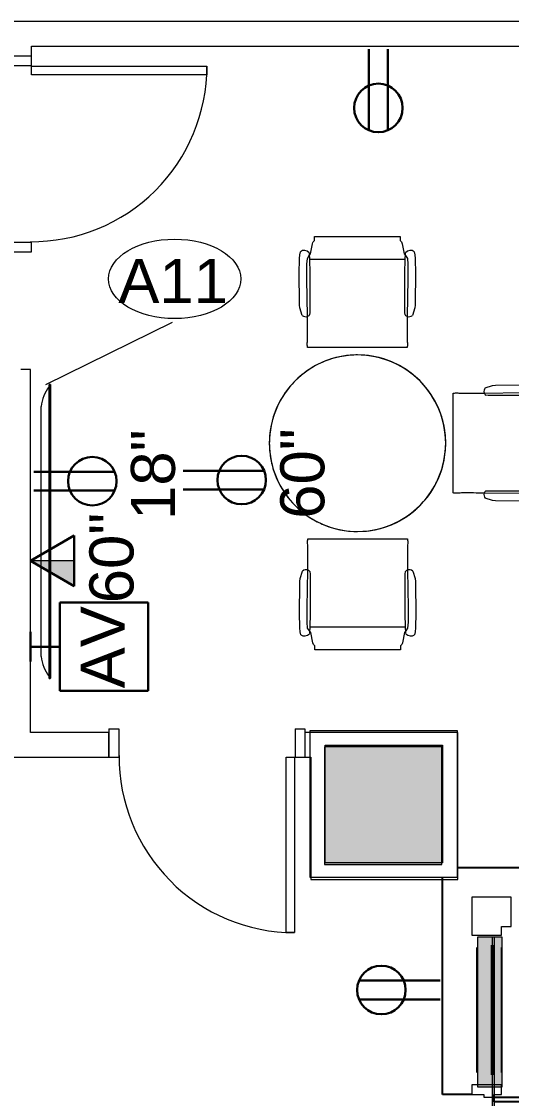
# Model space of a CAD drawing. Header units: inches. Extents: x -1221 to 179, y -822 to 880.
# Drawn here: x -318 to -218, y -625.8 to -406.2 of the extents above; entities that cross this region are included whole.
import ezdxf
from ezdxf.xclip import XClip

# ---------------------------------------------------------------- set-up
doc = ezdxf.new("R2010")
doc.units = ezdxf.units.IN
doc.header["$MEASUREMENT"] = 0
doc.header["$XCLIPFRAME"] = 2
doc.linetypes.add('L1$0$2DASHES', pattern=[163.199999, 71.999999, -24, 9.6, -24, 9.6, -24])
doc.linetypes.add('L1$0$PHANTOM4', pattern=[0.625, 0.3125, -0.0625, 0.0625, -0.0625, 0.0625, -0.0625])
for name, color, linetype in [('L1$0$A-Anno-Revs-FinF', 181, 'Continuous'), ('L1$0$DEMO', 7, 'L1$0$PHANTOM4'), ('L1$0$GLZ_GLAZING', 7, 'Continuous')]:
    doc.layers.add(name, color=color, linetype=linetype)
for name, color, linetype, lineweight in [('L1$0$ArchiCAD Doors_Pen_No__3', 7, 'Continuous', 20), ('L1$0$ArchiCAD Windows_Pen_No__4', 4, 'Continuous', 9), ('L1$0$BB Columns_Pen_No__3', 7, 'Continuous', 20), ('L1$0$BB Columns_Pen_No__7', 7, 'Continuous', 20), ('L1$0$BB Columns_Pen_No__95', 8, 'Continuous', 20), ('L1$0$BB Shell_Pen_No__100', 7, 'Continuous', 20), ('X1$0$18_0109_REV_dwg _7_', 8, 'Continuous', 9), ('X1$0$A-ANNO-NOTE', 131, 'Continuous', 30), ('X1$0$A-DOOR', 31, 'Continuous', 13), ('X1$0$A-DOOR-FRAM', 31, 'Continuous', 20), ('X1$0$A-WALL-PATT', 111, 'Continuous', 13), ('X1$0$I-FURN', 30, 'Continuous', 9), ('X1$0$I-WALL', 2, 'Continuous', 9), ('X1$0$Q-SPCQ', 91, 'Continuous', 9), ('X1$0$Q-SPCQ-IDEN', 132, 'Continuous', 9), ('X1$0$S-COLS', 52, 'Continuous', 9)]:
    doc.layers.add(name, color=color, linetype=linetype, lineweight=lineweight)
doc.styles.add('X1$0$Arial', font='arial.ttf', dxfattribs={"height": 9})
doc.styles.add('X1$0$Swis721 Lt BT', font='swissl.ttf', dxfattribs={"height": 9})

# ---------------------------------------------------------------- blocks, each defined once
blk = doc.blocks.new('L1')
at = {"layer": 'L1$0$BB Columns_Pen_No__95', "linetype": 'Continuous', "lineweight": 0, "true_color": 0x3f3f3f}
blk.add_hatch(color=250, dxfattribs=at).paths.add_polyline_path([(-6622.69, 2368.82), (-6622.69, 2344.82), (-6598.69, 2344.82), (-6598.69, 2368.82)])
at = {"layer": 'L1$0$A-Anno-Revs-FinF'}
for p, q in [((-6552.19, 2343.82), (-6595.69, 2343.82)), ((-6598.69, 2297.57), (-6598.69, 2341.82)), ((-6592.69, 2297.57), (-6598.69, 2297.57))]:
    blk.add_line(p, q, dxfattribs=at)
at = {"layer": 'L1$0$ArchiCAD Doors_Pen_No__3', "linetype": 'Continuous'}
for p, q in [((-6586.69, 2299.57), (-6592.69, 2299.57)), ((-6592.69, 2299.57), (-6592.69, 2297.57)), ((-6586.69, 2297.57), (-6586.69, 2299.57)), ((-6592.69, 2297.57), (-6590.26, 2297.57)), ((-6590.26, 2297.57), (-6590.26, 2297.07)), ((-6588.26, 2297.57), (-6586.69, 2297.57)), ((-6588.26, 2297.07), (-6588.26, 2297.57)), ((-6590.26, 2297.07), (-6588.26, 2297.07))]:
    blk.add_line(p, q, dxfattribs=at)
at = {"layer": 'L1$0$ArchiCAD Windows_Pen_No__4', "linetype": 'L1$0$2DASHES'}
blk.add_line((-6591.69, 2302.07), (-6591.69, 2327.57), dxfattribs=at)
at = {"layer": 'L1$0$ArchiCAD Windows_Pen_No__4', "linetype": 'Continuous'}
blk.add_line((-6586.69, 2302.07), (-6586.69, 2327.57), dxfattribs=at)
at = {"layer": 'L1$0$BB Columns_Pen_No__3', "linetype": 'Continuous'}
for p, q in [((-6625.69, 2341.82), (-6625.69, 2371.82)), ((-6625.69, 2371.82), (-6595.69, 2371.82)), ((-6595.69, 2371.82), (-6595.69, 2341.82)), ((-6595.69, 2341.82), (-6625.69, 2341.82))]:
    blk.add_line(p, q, dxfattribs=at)
at = {"layer": 'L1$0$BB Columns_Pen_No__7', "linetype": 'Continuous', "flags": 128}
blk.add_lwpolyline([(-6622.69, 2368.82), (-6598.69, 2368.82), (-6598.69, 2344.82), (-6622.69, 2344.82)], close=True, dxfattribs=at)
at = {"layer": 'L1$0$BB Shell_Pen_No__100', "linetype": 'Continuous', "flags": 128}
for points in [[(-6592.69, 2337.82), (-6592.69, 2330.07), (-6586.69, 2330.07)], [(-6584.69, 2337.82), (-6592.69, 2337.82)], [(-6586.69, 2331.82), (-6584.69, 2331.82), (-6584.69, 2337.82)], [(-6586.69, 2330.07), (-6586.69, 2331.82)]]:
    blk.add_lwpolyline(points, dxfattribs=at)
at = {"layer": 'L1$0$DEMO', "linetype": 'Continuous'}
blk.add_lwpolyline([(-6588.26, 2296.07), (-6588.26, 2297.07), (-6558.26, 2297.07), (-6558.26, 2296.07)], close=True, dxfattribs=at)
at = {"layer": 'L1$0$GLZ_GLAZING', "color": 30, "linetype": 'Continuous'}
for p, q in [((-6588.69, 2328.07), (-6588.69, 2301.57)), ((-6588.19, 2301.57), (-6588.19, 2328.07))]:
    blk.add_line(p, q, dxfattribs=at)
at = {"layer": 'L1$0$GLZ_GLAZING', "color": 30, "linetype": 'Continuous', "const_width": 0.00174}
for points in [[(-6584.69, 2331.82), (-6584.69, 2336.82), (-6582.19, 2336.82), (-6582.19, 2334.07), (-6582.69, 2334.07), (-6582.69, 2333.07), (-6582.19, 2333.07), (-6582.19, 2331.82)], [(-6586.69, 2330.07), (-6591.69, 2330.07), (-6591.69, 2327.57), (-6588.94, 2327.57), (-6588.94, 2328.07), (-6587.94, 2328.07), (-6587.94, 2327.57), (-6586.69, 2327.57)], [(-6586.69, 2299.57), (-6591.69, 2299.57), (-6591.69, 2302.07), (-6588.94, 2302.07), (-6588.94, 2301.57), (-6587.94, 2301.57), (-6587.94, 2302.07), (-6586.69, 2302.07)]]:
    blk.add_lwpolyline(points, close=True, dxfattribs=at)
blk.add_lwpolyline([(-6587.94, 2301.57), (-6587.94, 2328.07), (-6588.94, 2328.07), (-6588.94, 2301.57)], dxfattribs=at)
blk = doc.blocks.new('X1$0$Single Flush - OTJ_SOLIDFLUSH_ALUM-5106307-FIRST FLOOR POWER _ SIGNAL')
at = {"layer": 'X1$0$A-DOOR', "lineweight": 20}
for p, q in [((16.15625, -2.5), (17.90625, -2.5)), ((16.15625, -38.3125), (16.15625, -2.5)), ((17.90625, -2.5), (17.90625, -38.3125)), ((17.90625, -38.3125), (16.15625, -38.3125))]:
    blk.add_line(p, q, dxfattribs=at)
at = {"layer": 'X1$0$A-DOOR', "lineweight": 9}
blk.add_arc((17.90625, -2.5), 35.8125, 179.5, 270, dxfattribs=at)
at = {"layer": 'X1$0$A-DOOR-FRAM'}
for p, q in [((-20, 3.25), (-20, -2.5)), ((-20, 3.25), (-18, 3.25)), ((-18, 3.25), (-18, -2.5)), ((18.000004, 3.25), (18.000004, -2.5)), ((18.000004, 3.25), (20.000004, 3.25)), ((20.000004, 3.25), (20.000004, -2.5)), ((-20, -2.5), (-18, -2.5)), ((18.000004, -2.5), (20.000004, -2.5))]:
    blk.add_line(p, q, dxfattribs=at)
blk = doc.blocks.new('X1$0$F - CONF TABLE _ROUND-4 CHAIRS_ - Lam 30Dia Single-Column Base-5041828-FIRST FLOOR POWER _ SIGNAL')
at = {"layer": 'X1$0$I-FURN'}
for p, q in [((-27.3, 35.86), (-26.9, 37.93)), ((-26.9, 37.93), (-26.82, 38.17)), ((-26.82, 38.17), (-26.75, 38.31)), ((-26.75, 38.31), (-26.49, 38.57)), ((-26.44, 39.41), (-9.01, 39.41)), ((-8.95, 38.57), (-8.7, 38.31)), ((-8.7, 38.31), (-8.54, 37.93)), ((-8.54, 37.93), (-8.14, 35.86)), ((-29.52, 34.93), (-29.46, 35.7)), ((-29.46, 35.7), (-29.35, 36.31)), ((-27.93, 34.93), (-27.53, 35.53)), ((-27.57, 36.09), (-27.55, 35.86)), ((-27.55, 35.86), (-27.48, 34.7)), ((-27.53, 35.53), (-27.3, 35.86)), ((-8.14, 35.86), (-7.91, 35.53)), ((-7.96, 34.7), (-7.89, 35.86)), ((-7.91, 35.53), (-7.51, 34.93)), ((-7.89, 35.86), (-7.88, 36.09)), ((-6.1, 36.31), (-5.99, 35.7)), ((-5.99, 35.7), (-5.92, 34.93)), ((-29.6, 32.42), (-29.56, 34.28)), ((-29.56, 34.28), (-29.52, 34.93)), ((-28.03, 33.77), (-27.93, 34.93)), ((-28.03, 30.77), (-28.03, 33.77)), ((-27.48, 34.7), (-27.44, 32.02)), ((-7.96, 34.7), (-27.48, 34.7)), ((-8, 32.02), (-7.96, 34.7)), ((-7.51, 34.93), (-7.41, 33.77)), ((-7.41, 33.77), (-7.41, 30.77)), ((-5.92, 34.93), (-5.89, 34.28)), ((-5.89, 34.28), (-5.84, 32.42)), ((-29.51, 25.42), (-29.6, 32.42)), ((-27.93, 23.1), (-28.03, 30.77)), ((-27.44, 32.02), (-27.44, 23.93)), ((-8, 23.93), (-8, 32.02)), ((-7.41, 30.77), (-7.52, 23.1)), ((-5.84, 32.42), (-5.93, 25.42)), ((-29.45, 24.83), (-29.51, 25.42)), ((-28.96, 23.33), (-29.45, 24.83)), ((-6, 24.83), (-6.49, 23.33)), ((-5.93, 25.42), (-6, 24.83)), ((-27.44, 23.93), (-27.49, 23.43)), ((-7.95, 23.43), (-8, 23.93)), ((-7.55, 16.78), (-27.89, 16.78)), ((-56.75, 8.84), (-56.14, 8.95)), ((-56.14, 8.95), (-55.37, 9.02)), ((-55.37, 9.02), (-54.72, 9.05)), ((-54.72, 9.05), (-52.86, 9.1)), ((-52.86, 9.1), (-45.86, 9)), ((-45.86, 9), (-45.27, 8.94)), ((-45.27, 8.94), (-43.76, 8.45)), ((8.39, 8.52), (9.89, 9.01)), ((9.89, 9.01), (10.49, 9.07)), ((10.49, 9.07), (17.49, 9.17)), ((17.49, 9.17), (19.35, 9.12)), ((19.35, 9.12), (19.99, 9.09)), ((19.99, 9.09), (20.76, 9.02)), ((20.76, 9.02), (21.37, 8.91)), ((-58.37, 6.39), (-56.3, 6.79)), ((-56.3, 7.04), (-56.53, 7.06)), ((-55.14, 6.98), (-56.3, 7.04)), ((-56.3, 6.79), (-55.96, 7.02)), ((-55.96, 7.02), (-55.37, 7.43)), ((-55.37, 7.43), (-54.2, 7.53)), ((-52.45, 6.93), (-55.14, 6.98)), ((-55.14, 6.98), (-55.14, -12.54)), ((-54.2, 7.53), (-51.2, 7.53)), ((-44.37, 6.93), (-52.45, 6.93)), ((-51.2, 7.53), (-43.54, 7.42)), ((-43.87, 6.99), (-44.37, 6.93)), ((-37.21, 7.39), (-37.21, -12.95)), ((1.84, -12.89), (1.84, 7.45)), ((8.17, 7.49), (15.83, 7.6)), ((8.99, 7), (8.5, 7.06)), ((17.08, 7), (8.99, 7)), ((15.83, 7.6), (18.83, 7.6)), ((19.76, 7.04), (17.08, 7)), ((18.83, 7.6), (20, 7.49)), ((20.93, 7.11), (19.76, 7.04)), ((19.76, -12.48), (19.76, 7.04)), ((20, 7.49), (20.59, 7.09)), ((20.59, 7.09), (20.93, 6.86)), ((21.15, 7.13), (20.93, 7.11)), ((20.93, 6.86), (22.99, 6.46)), ((-59.85, -11.5), (-59.85, 5.93)), ((-59.01, 5.99), (-58.75, 6.24)), ((-58.75, 6.24), (-58.37, 6.39)), ((22.99, 6.46), (23.23, 6.38)), ((23.23, 6.38), (23.37, 6.31)), ((23.37, 6.31), (23.63, 6.05)), ((24.48, 6), (24.48, -11.43)), ((-58.75, -11.81), (-59.01, -11.55)), ((-58.61, -11.88), (-58.75, -11.81)), ((-58.37, -11.96), (-58.61, -11.88)), ((-56.3, -12.36), (-58.37, -11.96)), ((-56.53, -12.63), (-56.3, -12.61)), ((-55.97, -12.59), (-56.3, -12.36)), ((-56.3, -12.61), (-55.14, -12.54)), ((-55.37, -12.99), (-55.97, -12.59)), ((-54.2, -13.1), (-55.37, -12.99)), ((-55.14, -12.54), (-52.45, -12.5)), ((-51.2, -13.1), (-54.2, -13.1)), ((-52.45, -12.5), (-44.37, -12.5)), ((-43.54, -12.99), (-51.2, -13.1)), ((-44.37, -12.5), (-43.87, -12.56)), ((15.83, -13.03), (8.17, -12.92)), ((8.5, -12.49), (8.99, -12.43)), ((8.99, -12.43), (17.08, -12.43)), ((18.83, -13.03), (15.83, -13.03)), ((17.08, -12.43), (19.76, -12.48)), ((20, -12.93), (18.83, -13.03)), ((19.76, -12.48), (20.93, -12.54)), ((20.59, -12.52), (20, -12.93)), ((20.93, -12.29), (20.59, -12.52)), ((22.99, -11.89), (20.93, -12.29)), ((20.93, -12.54), (21.15, -12.56)), ((23.37, -11.74), (22.99, -11.89)), ((23.63, -11.49), (23.37, -11.74)), ((-56.14, -14.52), (-56.75, -14.41)), ((-55.37, -14.59), (-56.14, -14.52)), ((-54.72, -14.62), (-55.37, -14.59)), ((-52.86, -14.67), (-54.72, -14.62)), ((-45.86, -14.57), (-52.86, -14.67)), ((-45.27, -14.51), (-45.86, -14.57)), ((-43.76, -14.02), (-45.27, -14.51)), ((9.89, -14.44), (8.39, -13.95)), ((10.49, -14.5), (9.89, -14.44)), ((17.49, -14.6), (10.49, -14.5)), ((19.35, -14.55), (17.49, -14.6)), ((19.99, -14.52), (19.35, -14.55)), ((20.76, -14.45), (19.99, -14.52)), ((21.37, -14.34), (20.76, -14.45))]:
    blk.add_line(p, q, dxfattribs=at)
for centre, radius, start, end in [((-28.58, 35.24), 1.32, 40.065, 125.935), ((-6.87, 35.24), 1.32, 54.065, 139.935), ((-28.24, 24.18), 1.12, 229.743, 286.0891), ((-28.15, 23.85), 0.781, 286.8466, 327.6782), ((-7.29, 23.85), 0.781, 212.3218, 253.1534), ((-7.21, 24.18), 1.12, 253.9109, 310.257), ((-17.69, -2.75), 18, 0, 180), ((-17.69, -2.75), 18, 360, 180), ((-17.69, -2.75), 18, 85.2632, 161.0526), ((-17.69, -2.75), 18, 66.3158, 85.2632), ((-17.69, -2.75), 18, 56.8421, 66.3158), ((-17.69, -2.75), 18, 28.4211, 56.8421), ((-55.68, 8.07), 1.32, 144.065, 229.935), ((20.31, 8.14), 1.32, 310.065, 35.935), ((-44.29, 7.65), 0.781, 302.3218, 343.1534), ((-44.61, 7.73), 1.12, 343.9109, 40.257), ((9.24, 7.8), 1.12, 139.743, 196.0891), ((8.91, 7.72), 0.781, 196.8466, 237.6782), ((-17.69, -2.75), 18, 0, 28.4211), ((-17.69, -2.75), 18, 161.0526, 180), ((-17.69, -2.75), 18, 180, 0), ((-17.69, -2.75), 18, 180, 360), ((-17.69, -2.75), 18, 180, 189.4737), ((-17.69, -2.75), 18, 341.0526, 0), ((-17.69, -2.75), 18, 189.4737, 208.4211), ((-17.69, -2.75), 18, 331.5789, 341.0526), ((-55.68, -13.64), 1.32, 130.065, 215.935), ((-44.29, -13.22), 0.781, 16.8466, 57.6782), ((-44.61, -13.3), 1.12, 319.743, 16.0891), ((-17.69, -2.75), 18, 208.4211, 236.8421), ((-17.69, -2.75), 18, 312.6316, 331.5789), ((9.24, -13.23), 1.12, 163.9109, 220.257), ((8.91, -13.15), 0.781, 122.3218, 163.1534), ((20.31, -13.57), 1.32, 324.065, 49.935), ((-17.69, -2.75), 18, 293.6842, 312.6316), ((-17.69, -2.75), 18, 236.8421, 265.2632), ((-17.69, -2.75), 18, 284.2105, 293.6842), ((-17.69, -2.75), 18, 265.2632, 274.7368), ((-17.69, -2.75), 18, 274.7368, 284.2105)]:
    blk.add_arc(centre, radius, start, end, dxfattribs=at)
for points, knots in [([(-26.49, 38.57), (-26.49, 38.62), (-26.49, 38.76), (-26.48, 38.94), (-26.48, 39.09), (-26.47, 39.19), (-26.46, 39.28), (-26.45, 39.34), (-26.45, 39.39), (-26.44, 39.41), (-26.44, 39.41)], [-1, -1, -1, -1, -0.888889, -0.666667, -0.555556, -0.444444, -0.333333, -0.222222, -0.111111, 0, 0, 0, 0]), ([(-9.01, 39.41), (-9, 39.41), (-9, 39.39), (-8.99, 39.34), (-8.98, 39.25), (-8.96, 39.03), (-8.95, 38.76), (-8.95, 38.57)], [-1, -1, -1, -1, -0.888889, -0.777778, -0.666667, -0.444444, 0, 0, 0, 0]), ([(-27.89, 16.78), (-27.9, 16.78), (-27.92, 16.85), (-27.94, 17.15), (-27.94, 17.48), (-27.94, 17.64), (-27.94, 17.72)], [-1, -1, -1, -1, -0.727273, -0.363636, -0.181818, 0, 0, 0, 0]), ([(-7.51, 17.72), (-7.51, 17.6), (-7.5, 17.39), (-7.51, 17.16), (-7.52, 17.02), (-7.52, 16.94), (-7.53, 16.87), (-7.54, 16.81), (-7.54, 16.78), (-7.55, 16.78), (-7.55, 16.78)], [-1, -1, -1, -1, -0.727273, -0.545455, -0.454545, -0.363636, -0.272727, -0.181818, -0.090909, 0, 0, 0, 0]), ([(-38.15, 7.43), (-38.04, 7.43), (-37.83, 7.43), (-37.59, 7.43), (-37.46, 7.42), (-37.37, 7.42), (-37.3, 7.41), (-37.25, 7.4), (-37.22, 7.39), (-37.21, 7.39), (-37.21, 7.39)], [-1, -1, -1, -1, -0.727273, -0.545455, -0.454545, -0.363636, -0.272727, -0.181818, -0.090909, 0, 0, 0, 0]), ([(1.84, 7.45), (1.84, 7.46), (1.91, 7.48), (2.21, 7.5), (2.54, 7.5), (2.7, 7.5), (2.78, 7.5)], [-1, -1, -1, -1, -0.727273, -0.363636, -0.181818, 0, 0, 0, 0]), ([(-59.85, 5.93), (-59.84, 5.93), (-59.83, 5.94), (-59.78, 5.95), (-59.69, 5.96), (-59.47, 5.98), (-59.2, 5.98), (-59.01, 5.99)], [-1, -1, -1, -1, -0.888889, -0.777778, -0.666667, -0.444444, 0, 0, 0, 0]), ([(23.63, 6.05), (23.68, 6.05), (23.82, 6.05), (24, 6.05), (24.15, 6.04), (24.25, 6.03), (24.34, 6.03), (24.41, 6.02), (24.45, 6.01), (24.47, 6), (24.48, 6)], [-1, -1, -1, -1, -0.888889, -0.666667, -0.555556, -0.444444, -0.333333, -0.222222, -0.111111, 0, 0, 0, 0]), ([(-59.01, -11.55), (-59.06, -11.55), (-59.2, -11.55), (-59.37, -11.55), (-59.53, -11.54), (-59.63, -11.53), (-59.71, -11.53), (-59.78, -11.52), (-59.83, -11.51), (-59.84, -11.5), (-59.85, -11.5)], [-1, -1, -1, -1, -0.888889, -0.666667, -0.555556, -0.444444, -0.333333, -0.222222, -0.111111, 0, 0, 0, 0]), ([(-37.21, -12.95), (-37.21, -12.96), (-37.29, -12.98), (-37.59, -13), (-37.91, -13), (-38.08, -13), (-38.15, -13)], [-1, -1, -1, -1, -0.727273, -0.363636, -0.181818, 0, 0, 0, 0]), ([(2.78, -12.93), (2.66, -12.93), (2.45, -12.93), (2.22, -12.93), (2.08, -12.92), (2, -12.92), (1.93, -12.91), (1.88, -12.9), (1.84, -12.89), (1.84, -12.89), (1.84, -12.89)], [-1, -1, -1, -1, -0.727273, -0.545455, -0.454545, -0.363636, -0.272727, -0.181818, -0.090909, 0, 0, 0, 0]), ([(24.48, -11.43), (24.47, -11.43), (24.45, -11.44), (24.41, -11.45), (24.32, -11.46), (24.1, -11.48), (23.82, -11.48), (23.63, -11.49)], [-1, -1, -1, -1, -0.888889, -0.777778, -0.666667, -0.444444, 0, 0, 0, 0])]:
    blk.add_open_spline(points, degree=3, knots=knots, dxfattribs=at)
for points in [[(-27.89, 18.69), (-27.89, 19.43), (-27.9, 20.91), (-27.92, 22.37), (-27.93, 23.1)], [(-7.52, 23.1), (-7.53, 22.37), (-7.54, 20.91), (-7.55, 19.43), (-7.56, 18.69)], [(-27.94, 17.72), (-27.93, 17.88), (-27.91, 18.21), (-27.9, 18.53), (-27.89, 18.69)], [(-7.56, 18.69), (-7.55, 18.53), (-7.53, 18.21), (-7.52, 17.88), (-7.51, 17.72)], [(-43.54, 7.42), (-42.81, 7.41), (-41.34, 7.4), (-39.87, 7.39), (-39.12, 7.38)], [(-39.12, 7.38), (-38.96, 7.39), (-38.64, 7.41), (-38.32, 7.42), (-38.15, 7.43)], [(2.78, 7.5), (2.94, 7.49), (3.27, 7.48), (3.59, 7.46), (3.75, 7.45)], [(3.75, 7.45), (4.49, 7.45), (5.97, 7.46), (7.44, 7.48), (8.17, 7.49)], [(-39.12, -12.95), (-39.87, -12.95), (-41.34, -12.96), (-42.81, -12.98), (-43.54, -12.99)], [(-38.15, -13), (-38.32, -12.99), (-38.64, -12.98), (-38.96, -12.96), (-39.12, -12.95)], [(3.75, -12.88), (3.59, -12.89), (3.27, -12.91), (2.94, -12.92), (2.78, -12.93)], [(8.17, -12.92), (7.44, -12.91), (5.97, -12.9), (4.49, -12.89), (3.75, -12.88)]]:
    blk.add_open_spline(points, degree=3, dxfattribs=at)
blk = doc.blocks.new('X1$0$A-Flat_Screen_TV - OLED 65B6P 65_-4747238-FIRST FLOOR POWER _ SIGNAL')
at = {"layer": 'X1$0$Q-SPCQ'}
for p, q in [((-30, 0.19), (30, 0.19)), ((-30, 0.19), (-30, 0)), ((30, 0), (-30, 0)), ((-29.94, 0), (-29.94, -0.06)), ((-25.5, 1.81), (25.5, 1.81)), ((29.94, -0.06), (29.94, 0)), ((30, 0), (30, 0.19)), ((29.94, -0.06), (-29.94, -0.06))]:
    blk.add_line(p, q, dxfattribs=at)
for centre, start, end in [((-24.9, -5.58), 94.6372, 128.9656), ((24.9, -5.58), 51.0344, 85.3628)]:
    blk.add_arc(centre, 7.41, start, end, dxfattribs=at)
blk = doc.blocks.new('X1$0$Concrete-Rectangular-Column - 24 X 24-V44-FIRST FLOOR POWER _ SIGNAL')
at = {"layer": 'X1$0$S-COLS'}
blk.add_hatch(color=7, dxfattribs=at).paths.add_polyline_path([(-12, -12), (12, -12), (12, 12), (-12, 12), (-12, 11.28)], flags=0)
at = {"layer": 'X1$0$S-COLS', "color": 8, "lineweight": 20}
for p, q in [((12, 12), (-12, 12)), ((-12, 12), (-12, -12)), ((12, -12), (12, 12)), ((-12, -12), (12, -12))]:
    blk.add_line(p, q, dxfattribs=at)
blk = doc.blocks.new('X1$0$Appliance_Specialty Equipment Tag - Standard-3515593-FIRST FLOOR POWER _ SIGNAL')
at = {"layer": 'X1$0$Q-SPCQ-IDEN'}
blk.add_ellipse((-0.0499, 0.0037), major_axis=(-0.1406, 0), ratio=0.600473, dxfattribs=at)
blk = doc.blocks.new('X1')
at = {"layer": 'X1$0$A-ANNO-NOTE', "lineweight": 9}
blk.add_hatch(color=256, dxfattribs=at).paths.add_polyline_path([(-307.25, -521.35), (-307.25, -516.19), (-316.18, -516.19)], flags=0)
at = {"layer": 'X1$0$A-WALL-PATT', "lineweight": 9}
for points in [[(-219.93, -623.44), (-219.93, -592.94), (-224.93, -592.94), (-224.93, -623.44)], [(-221.93, -631.94), (-221.43, -631.94), (-221.43, -623.44), (-221.93, -623.44)]]:
    blk.add_hatch(color=7, dxfattribs=at).paths.add_polyline_path(points, flags=0)
at = {"layer": 'X1$0$A-ANNO-NOTE'}
for p, q in [((-247.09, -411.85), (-247.09, -428.37)), ((-243.26, -411.85), (-243.26, -428.37)), ((-315.53, -498.02), (-299, -498.02)), ((-285.03, -497.79), (-268.51, -497.79)), ((-315.53, -501.85), (-299, -501.85)), ((-285.03, -501.62), (-268.51, -501.62)), ((-316.18, -516.19), (-307.25, -511.04)), ((-307.25, -511.04), (-307.25, -521.35)), ((-316.18, -516.19), (-307.25, -521.35)), ((-310.18, -524.69), (-310.18, -542.69)), ((-292.18, -524.69), (-310.18, -524.69)), ((-292.18, -542.69), (-292.18, -524.69)), ((-316.18, -536.69), (-316.18, -530.69)), ((-316.18, -533.69), (-310.18, -533.69)), ((-310.18, -542.69), (-292.18, -542.69)), ((-232.58, -601.79), (-249.11, -601.79)), ((-232.58, -605.62), (-249.11, -605.62))]:
    blk.add_line(p, q, dxfattribs=at)
at = {"layer": 'X1$0$A-ANNO-NOTE', "lineweight": 9}
for p, q in [((-316.18, -516.19), (-307.25, -521.35)), ((-307.25, -516.19), (-316.18, -516.19)), ((-307.25, -521.35), (-307.25, -516.19))]:
    blk.add_line(p, q, dxfattribs=at)
at = {"layer": 'X1$0$A-ANNO-NOTE'}
for centre in [(-245.17, -423.81), (-303.57, -499.94), (-273.07, -499.7), (-244.55, -603.7)]:
    blk.add_circle(centre, 4.95, dxfattribs=at)
at = {"layer": 'X1$0$I-WALL', "lineweight": 13}
for p, q in [((-44.97, -406.19), (-320.97, -406.19)), ((-315.97, -411.19), (-44.97, -411.19)), ((-315.97, -413.19), (-315.97, -411.19)), ((-320.97, -413.19), (-315.97, -413.19)), ((-316.18, -477.19), (-318.18, -477.19)), ((-316.18, -551.19), (-316.18, -477.19)), ((-300.18, -551.19), (-316.18, -551.19)), ((-300.18, -556.19), (-300.18, -551.19)), ((-228.93, -551.19), (-260.18, -551.19)), ((-260.18, -551.19), (-260.18, -556.19)), ((-228.93, -581.19), (-228.93, -551.19)), ((-321.18, -556.19), (-300.18, -556.19)), ((-260.18, -556.19), (-258.93, -556.19)), ((-258.93, -556.19), (-258.93, -581.19)), ((-258.93, -581.19), (-228.93, -581.19))]:
    blk.add_line(p, q, dxfattribs=at)
at = {"layer": 'X1$0$I-WALL', "color": 8, "lineweight": 20}
for p, q in [((-224.93, -592.94), (-224.93, -623.44)), ((-219.93, -592.94), (-224.93, -592.94)), ((-221.93, -592.94), (-221.93, -631.94)), ((-221.43, -631.94), (-221.43, -592.94)), ((-219.93, -623.44), (-219.93, -592.94)), ((-224.93, -623.44), (-219.93, -623.44))]:
    blk.add_line(p, q, dxfattribs=at)
at = {"layer": 'X1$0$Q-SPCQ-IDEN'}
blk.add_line((-313.06, -480.19), (-287.17, -467.49), dxfattribs=at)
at = {"layer": 'X1$0$18_0109_REV_dwg _7_'}
ref = blk.add_blockref('L1', (6366.63, -2922.6), dxfattribs=at)
XClip(ref).set_block_clipping_path([(-7587.3890141857, 2122.8758432012), (-6188.1189173454, 3796.6416784023)])
at = {"layer": 'X1$0$A-DOOR', "rotation": 89.9999999999995}
blk.add_blockref('X1$0$Single Flush - OTJ_SOLIDFLUSH_ALUM-5106307-FIRST FLOOR POWER _ SIGNAL', (-318.47, -433.19), dxfattribs=at)
at = {"layer": 'X1$0$A-DOOR'}
blk.add_blockref('X1$0$Single Flush - OTJ_SOLIDFLUSH_ALUM-5106307-FIRST FLOOR POWER _ SIGNAL', (-280.18, -553.69), dxfattribs=at)
at = {"layer": 'X1$0$I-FURN', "rotation": 269.9999492671994}
blk.add_blockref('X1$0$F - CONF TABLE _ROUND-4 CHAIRS_ - Lam 30Dia Single-Column Base-5041828-FIRST FLOOR POWER _ SIGNAL', (-246.68, -509.88), dxfattribs=at)
at = {"layer": 'X1$0$Q-SPCQ', "rotation": 90.00000000000006}
blk.add_blockref('X1$0$A-Flat_Screen_TV - OLED 65B6P 65_-4747238-FIRST FLOOR POWER _ SIGNAL', (-312.18, -510.19), dxfattribs=at)
at = {"layer": 'X1$0$Q-SPCQ-IDEN', "xscale": 95.99999999999994, "yscale": 95.99999999999994, "zscale": 95.99999999999994}
blk.add_blockref('X1$0$Appliance_Specialty Equipment Tag - Standard-3515593-FIRST FLOOR POWER _ SIGNAL', (-281.97, -459.04), dxfattribs=at)
at = {"layer": 'X1$0$S-COLS'}
blk.add_blockref('X1$0$Concrete-Rectangular-Column - 24 X 24-V44-FIRST FLOOR POWER _ SIGNAL', (-244.2, -566.09), dxfattribs=at)
at = {"layer": 'X1$0$A-ANNO-NOTE', "lineweight": 9, "char_height": 9, "width": 20.604, "attachment_point": 1, "rotation": 90}
for s, insert, style in [('60"', (-265.2, -507.6), 'X1$0$Swis721 Lt BT'), ('18"', (-295.69, -507.84), 'X1$0$Swis721 Lt BT'), ('60"', (-304.16, -524.83), 'X1$0$Swis721 Lt BT'), ('AV', (-305.95, -542.18), 'X1$0$Arial')]:
    blk.add_mtext(s, dxfattribs=dict(at, insert=insert, style=style))
at = {"layer": 'X1$0$Q-SPCQ-IDEN', "insert": (-298.25, -454.59), "char_height": 9, "width": 27.27, "attachment_point": 1, "style": 'X1$0$Arial'}
blk.add_mtext('A11', dxfattribs=at)

msp = doc.modelspace()

# ---------------------------------------------------------------- block references
at = {"color": 253}
msp.add_blockref('X1', (0, 0), dxfattribs=at)

doc.saveas('drawing.dxf')
